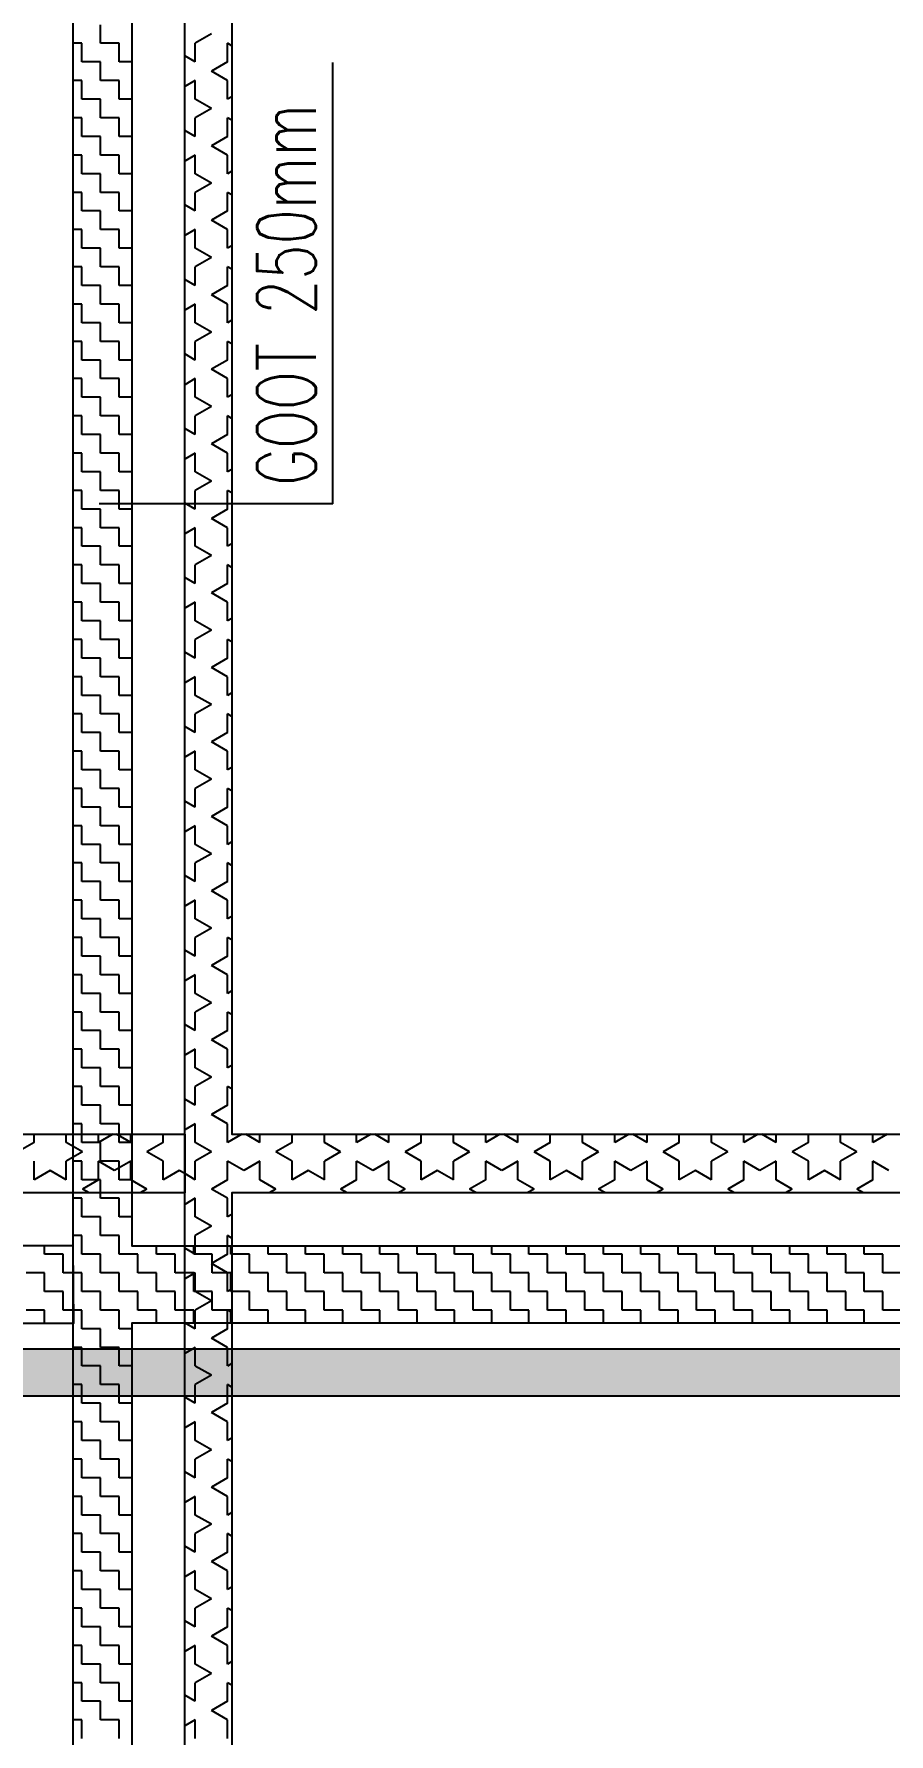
# Model space of a CAD drawing. Header units: millimetres. Extents: x -3262 to 112658, y 0 to 217318.
# Drawn here: x 99714 to 103357, y 57828 to 65072 of the extents above; entities that cross this region are included whole.
import ezdxf

# ---------------------------------------------------------------- set-up
doc = ezdxf.new("R2010")
doc.units = ezdxf.units.MM
doc.header["$LTSCALE"] = 100
doc.layers.add('EL6131--_ENERGIEBEDR (1996)', color=2, linetype='Continuous')
doc.layers.add('EL6131--_KG_D', color=3, linetype='Continuous')
doc.styles.add('CofelyArial', font='arial.ttf')
doc.styles.add('ROMANS', font='ROMANS', dxfattribs={"width": 0.7})

# ---------------------------------------------------------------- blocks, each defined once
blk = doc.blocks.new('*X54')
at = {"color": 0}
for p, q in [((34686.9, 24288.8), (34686.9, 24368.1)), ((34845.6, 24288.8), (34845.6, 24368.1)), ((34630.5, 24288.8), (34686.9, 24288.8)), ((34766.2, 24288.8), (34845.6, 24288.8)), ((34766.2, 24209.4), (34766.2, 24288.8)), ((34925, 24288.8), (34960.5, 24288.8)), ((34925, 24209.4), (34925, 24288.8)), ((34686.9, 24209.4), (34766.2, 24209.4)), ((34686.9, 24167), (34686.9, 24209.4)), ((34845.6, 24209.4), (34925, 24209.4)), ((34845.6, 24167), (34845.6, 24209.4)), ((32861.2, 24130), (32940.6, 24130)), ((32940.6, 24130), (32940.6, 24167)), ((33020, 24130), (33099.4, 24130)), ((33020, 24050.6), (33020, 24130)), ((33099.4, 24130), (33099.4, 24167)), ((33178.8, 24130), (33258.1, 24130)), ((33178.8, 24050.6), (33178.8, 24130)), ((33258.1, 24130), (33258.1, 24167)), ((33337.5, 24130), (33416.9, 24130)), ((33337.5, 24050.6), (33337.5, 24130)), ((33416.9, 24130), (33416.9, 24167)), ((33496.2, 24130), (33575.6, 24130)), ((33496.2, 24050.6), (33496.2, 24130)), ((33575.6, 24130), (33575.6, 24167)), ((33655, 24130), (33734.4, 24130)), ((33655, 24050.6), (33655, 24130)), ((33734.4, 24130), (33734.4, 24167)), ((33813.8, 24130), (33893.1, 24130)), ((33813.8, 24050.6), (33813.8, 24130)), ((33893.1, 24130), (33893.1, 24167)), ((33972.5, 24130), (34051.9, 24130)), ((33972.5, 24050.6), (33972.5, 24130)), ((34051.9, 24130), (34051.9, 24167)), ((34131.2, 24130), (34210.6, 24130)), ((34131.2, 24050.6), (34131.2, 24130)), ((34210.6, 24130), (34210.6, 24167)), ((34290, 24130), (34369.4, 24130)), ((34290, 24050.6), (34290, 24130)), ((34369.4, 24130), (34369.4, 24167)), ((34448.8, 24130), (34528.1, 24130)), ((34448.8, 24050.6), (34448.8, 24130)), ((34528.1, 24130), (34528.1, 24167)), ((34607.5, 24130), (34686.9, 24130)), ((34607.5, 24050.6), (34607.5, 24130)), ((34686.9, 24130), (34686.9, 24165.4)), ((34766.2, 24130), (34845.6, 24130)), ((34766.2, 24050.6), (34766.2, 24130)), ((34845.6, 24130), (34845.6, 24166.3)), ((34925, 24130), (35004.4, 24130)), ((34925, 24050.6), (34925, 24130)), ((35004.4, 24130), (35004.4, 24167)), ((35083.8, 24130), (35163.1, 24130)), ((35083.8, 24050.6), (35083.8, 24130)), ((35163.1, 24130), (35163.1, 24167)), ((35242.5, 24130), (35321.9, 24130)), ((35242.5, 24050.6), (35242.5, 24130)), ((35321.9, 24130), (35321.9, 24167)), ((35401.2, 24130), (35480.6, 24130)), ((35401.2, 24050.6), (35401.2, 24130)), ((35480.6, 24130), (35480.6, 24167)), ((35560, 24130), (35639.4, 24130)), ((35560, 24050.6), (35560, 24130)), ((35639.4, 24130), (35639.4, 24167)), ((35718.8, 24130), (35798.1, 24130)), ((35718.8, 24050.6), (35718.8, 24130)), ((35798.1, 24130), (35798.1, 24167)), ((35877.5, 24130), (35956.9, 24130)), ((35877.5, 24050.6), (35877.5, 24130)), ((35956.9, 24130), (35956.9, 24167)), ((36036.2, 24130), (36115.6, 24130)), ((36036.2, 24050.6), (36036.2, 24130)), ((36115.6, 24130), (36115.6, 24167)), ((36195, 24130), (36274.4, 24130)), ((36195, 24050.6), (36195, 24130)), ((36274.4, 24130), (36274.4, 24167)), ((36353.8, 24130), (36433.1, 24130)), ((36353.8, 24050.6), (36353.8, 24130)), ((36433.1, 24130), (36433.1, 24167)), ((36512.5, 24130), (36591.9, 24130)), ((36512.5, 24050.6), (36512.5, 24130)), ((36591.9, 24130), (36591.9, 24167)), ((36671.2, 24130), (36750.6, 24130)), ((36671.2, 24050.6), (36671.2, 24130)), ((36750.6, 24130), (36750.6, 24167)), ((36830, 24130), (36909.4, 24130)), ((36830, 24050.6), (36830, 24130)), ((36909.4, 24130), (36909.4, 24167)), ((36988.8, 24130), (37068.1, 24130)), ((36988.8, 24050.6), (36988.8, 24130)), ((37068.1, 24130), (37068.1, 24167)), ((37147.5, 24130), (37226.9, 24130)), ((37147.5, 24050.6), (37147.5, 24130)), ((37226.9, 24130), (37226.9, 24167)), ((37306.2, 24130), (37385.6, 24130)), ((37306.2, 24050.6), (37306.2, 24130)), ((37385.6, 24130), (37385.6, 24167)), ((37465, 24130), (37544.4, 24130)), ((37465, 24050.6), (37465, 24130)), ((37544.4, 24130), (37544.4, 24167)), ((37623.8, 24130), (37703.1, 24130)), ((37623.8, 24050.6), (37623.8, 24130)), ((37703.1, 24130), (37703.1, 24167)), ((37782.5, 24130), (37861.9, 24130)), ((37782.5, 24050.6), (37782.5, 24130)), ((37861.9, 24130), (37861.9, 24167)), ((37941.2, 24130), (38020.6, 24130)), ((37941.2, 24050.6), (37941.2, 24130)), ((38020.6, 24130), (38020.6, 24167)), ((38100, 24130), (38179.4, 24130)), ((38100, 24050.6), (38100, 24130)), ((38179.4, 24130), (38179.4, 24167)), ((38258.8, 24130), (38338.1, 24130)), ((38258.8, 24050.6), (38258.8, 24130)), ((38338.1, 24130), (38338.1, 24167)), ((38417.5, 24130), (38496.9, 24130)), ((38417.5, 24050.6), (38417.5, 24130)), ((38496.9, 24130), (38496.9, 24167)), ((38576.2, 24130), (38655.6, 24130)), ((38576.2, 24050.6), (38576.2, 24130)), ((38655.6, 24130), (38655.6, 24167)), ((38735, 24130), (38814.4, 24130)), ((38735, 24050.6), (38735, 24130)), ((38814.4, 24130), (38814.4, 24167)), ((38893.8, 24130), (38973.1, 24130)), ((38893.8, 24050.6), (38893.8, 24130)), ((38973.1, 24130), (38973.1, 24167)), ((39052.5, 24130), (39131.9, 24130)), ((39052.5, 24050.6), (39052.5, 24130)), ((39131.9, 24130), (39131.9, 24167)), ((39211.2, 24130), (39290.6, 24130)), ((39211.2, 24050.6), (39211.2, 24130)), ((39290.6, 24130), (39290.6, 24167)), ((39370, 24130), (39449.4, 24130)), ((39370, 24050.6), (39370, 24130)), ((39449.4, 24130), (39449.4, 24167)), ((39528.8, 24130), (39608.1, 24130)), ((39528.8, 24050.6), (39528.8, 24130)), ((39608.1, 24130), (39608.1, 24167)), ((39687.5, 24130), (39766.9, 24130)), ((39687.5, 24050.6), (39687.5, 24130)), ((39766.9, 24130), (39766.9, 24167)), ((39846.2, 24130), (39925.6, 24130)), ((39846.2, 24050.6), (39846.2, 24130)), ((39925.6, 24130), (39925.6, 24167)), ((40005, 24130), (40084.4, 24130)), ((40005, 24050.6), (40005, 24130)), ((40084.4, 24130), (40084.4, 24167)), ((32940.6, 24050.6), (33020, 24050.6)), ((32940.6, 23971.2), (32940.6, 24050.6)), ((33099.4, 24050.6), (33178.8, 24050.6)), ((33099.4, 23971.2), (33099.4, 24050.6)), ((33258.1, 24050.6), (33337.5, 24050.6)), ((33258.1, 23971.2), (33258.1, 24050.6)), ((33416.9, 24050.6), (33496.2, 24050.6)), ((33416.9, 23971.2), (33416.9, 24050.6)), ((33575.6, 24050.6), (33655, 24050.6)), ((33575.6, 23971.2), (33575.6, 24050.6)), ((33734.4, 24050.6), (33813.8, 24050.6)), ((33734.4, 23971.2), (33734.4, 24050.6)), ((33893.1, 24050.6), (33972.5, 24050.6)), ((33893.1, 23971.2), (33893.1, 24050.6)), ((34051.9, 24050.6), (34131.2, 24050.6)), ((34051.9, 23971.2), (34051.9, 24050.6)), ((34210.6, 24050.6), (34290, 24050.6)), ((34210.6, 23971.2), (34210.6, 24050.6)), ((34369.4, 24050.6), (34448.8, 24050.6)), ((34369.4, 23971.2), (34369.4, 24050.6)), ((34528.1, 24050.6), (34607.5, 24050.6)), ((34528.1, 23971.2), (34528.1, 24050.6)), ((34686.9, 24050.6), (34766.2, 24050.6)), ((34686.9, 23971.2), (34686.9, 24050.6)), ((34845.6, 24050.6), (34925, 24050.6)), ((34845.6, 23971.2), (34845.6, 24050.6)), ((35004.4, 24050.6), (35083.8, 24050.6)), ((35004.4, 23971.2), (35004.4, 24050.6)), ((35163.1, 24050.6), (35242.5, 24050.6)), ((35163.1, 23971.2), (35163.1, 24050.6)), ((35321.9, 24050.6), (35401.2, 24050.6)), ((35321.9, 23971.2), (35321.9, 24050.6)), ((35480.6, 24050.6), (35560, 24050.6)), ((35480.6, 23971.2), (35480.6, 24050.6)), ((35639.4, 24050.6), (35718.8, 24050.6)), ((35639.4, 23971.2), (35639.4, 24050.6)), ((35798.1, 24050.6), (35877.5, 24050.6)), ((35798.1, 23971.2), (35798.1, 24050.6)), ((35956.9, 24050.6), (36036.2, 24050.6)), ((35956.9, 23971.2), (35956.9, 24050.6)), ((36115.6, 24050.6), (36195, 24050.6)), ((36115.6, 23971.2), (36115.6, 24050.6)), ((36274.4, 24050.6), (36353.8, 24050.6)), ((36274.4, 23971.2), (36274.4, 24050.6)), ((36433.1, 24050.6), (36512.5, 24050.6)), ((36433.1, 23971.2), (36433.1, 24050.6)), ((36591.9, 24050.6), (36671.2, 24050.6)), ((36591.9, 23971.2), (36591.9, 24050.6)), ((36750.6, 24050.6), (36830, 24050.6)), ((36750.6, 23971.2), (36750.6, 24050.6)), ((36909.4, 24050.6), (36988.8, 24050.6)), ((36909.4, 23971.2), (36909.4, 24050.6)), ((37068.1, 24050.6), (37147.5, 24050.6)), ((37068.1, 23971.2), (37068.1, 24050.6)), ((37226.9, 24050.6), (37306.2, 24050.6)), ((37226.9, 23971.2), (37226.9, 24050.6)), ((37385.6, 24050.6), (37465, 24050.6)), ((37385.6, 23971.2), (37385.6, 24050.6)), ((37544.4, 24050.6), (37623.8, 24050.6)), ((37544.4, 23971.2), (37544.4, 24050.6)), ((37703.1, 24050.6), (37782.5, 24050.6)), ((37703.1, 23971.2), (37703.1, 24050.6)), ((37861.9, 24050.6), (37941.2, 24050.6)), ((37861.9, 23971.2), (37861.9, 24050.6)), ((38020.6, 24050.6), (38100, 24050.6)), ((38020.6, 23971.2), (38020.6, 24050.6)), ((38179.4, 24050.6), (38258.8, 24050.6)), ((38179.4, 23971.2), (38179.4, 24050.6)), ((38338.1, 24050.6), (38417.5, 24050.6)), ((38338.1, 23971.2), (38338.1, 24050.6)), ((38496.9, 24050.6), (38576.2, 24050.6)), ((38496.9, 23971.2), (38496.9, 24050.6)), ((38655.6, 24050.6), (38735, 24050.6)), ((38655.6, 23971.2), (38655.6, 24050.6)), ((38814.4, 24050.6), (38893.8, 24050.6)), ((38814.4, 23971.2), (38814.4, 24050.6)), ((38973.1, 24050.6), (39052.5, 24050.6)), ((38973.1, 23971.2), (38973.1, 24050.6)), ((39131.9, 24050.6), (39211.2, 24050.6)), ((39131.9, 23971.2), (39131.9, 24050.6)), ((39290.6, 24050.6), (39370, 24050.6)), ((39290.6, 23971.2), (39290.6, 24050.6)), ((39449.4, 24050.6), (39528.8, 24050.6)), ((39449.4, 23971.2), (39449.4, 24050.6)), ((39608.1, 24050.6), (39687.5, 24050.6)), ((39608.1, 23971.2), (39608.1, 24050.6)), ((39766.9, 24050.6), (39846.2, 24050.6)), ((39766.9, 23971.2), (39766.9, 24050.6)), ((39925.6, 24050.6), (40005, 24050.6)), ((39925.6, 23971.2), (39925.6, 24050.6)), ((40084.4, 24050.6), (40163.8, 24050.6)), ((40084.4, 23971.2), (40084.4, 24050.6)), ((32861.2, 23971.2), (32940.6, 23971.2)), ((33020, 23971.2), (33099.4, 23971.2)), ((33020, 23917), (33020, 23971.2)), ((33178.8, 23971.2), (33258.1, 23971.2)), ((33178.8, 23917), (33178.8, 23971.2)), ((33337.5, 23971.2), (33416.9, 23971.2)), ((33337.5, 23917), (33337.5, 23971.2)), ((33496.2, 23971.2), (33575.6, 23971.2)), ((33496.2, 23917), (33496.2, 23971.2)), ((33655, 23971.2), (33734.4, 23971.2)), ((33655, 23917), (33655, 23971.2)), ((33813.8, 23971.2), (33893.1, 23971.2)), ((33813.8, 23917), (33813.8, 23971.2)), ((33972.5, 23971.2), (34051.9, 23971.2)), ((33972.5, 23917), (33972.5, 23971.2)), ((34131.2, 23971.2), (34210.6, 23971.2)), ((34131.2, 23917), (34131.2, 23971.2)), ((34290, 23971.2), (34369.4, 23971.2)), ((34290, 23917), (34290, 23971.2)), ((34448.8, 23971.2), (34528.1, 23971.2)), ((34448.8, 23917), (34448.8, 23971.2)), ((34607.5, 23971.2), (34686.9, 23971.2)), ((34607.5, 23917), (34607.5, 23971.2)), ((34766.2, 23971.2), (34845.6, 23971.2)), ((34766.2, 23891.9), (34766.2, 23971.2)), ((34925, 23971.2), (35004.4, 23971.2)), ((34925, 23891.9), (34925, 23971.2)), ((35083.8, 23971.2), (35163.1, 23971.2)), ((35083.8, 23917), (35083.8, 23971.2)), ((35242.5, 23971.2), (35321.9, 23971.2)), ((35242.5, 23917), (35242.5, 23971.2)), ((35401.2, 23971.2), (35480.6, 23971.2)), ((35401.2, 23917), (35401.2, 23971.2)), ((35560, 23971.2), (35639.4, 23971.2)), ((35560, 23917), (35560, 23971.2)), ((35718.8, 23971.2), (35798.1, 23971.2)), ((35718.8, 23917), (35718.8, 23971.2)), ((35877.5, 23971.2), (35956.9, 23971.2)), ((35877.5, 23917), (35877.5, 23971.2)), ((36036.2, 23971.2), (36115.6, 23971.2)), ((36036.2, 23917), (36036.2, 23971.2)), ((36195, 23971.2), (36274.4, 23971.2)), ((36195, 23917), (36195, 23971.2)), ((36353.8, 23971.2), (36433.1, 23971.2)), ((36353.8, 23917), (36353.8, 23971.2)), ((36512.5, 23971.2), (36591.9, 23971.2)), ((36512.5, 23917), (36512.5, 23971.2)), ((36671.2, 23971.2), (36750.6, 23971.2)), ((36671.2, 23917), (36671.2, 23971.2)), ((36830, 23971.2), (36909.4, 23971.2)), ((36830, 23917), (36830, 23971.2)), ((36988.8, 23971.2), (37068.1, 23971.2)), ((36988.8, 23917), (36988.8, 23971.2)), ((37147.5, 23971.2), (37226.9, 23971.2)), ((37147.5, 23917), (37147.5, 23971.2)), ((37306.2, 23971.2), (37385.6, 23971.2)), ((37306.2, 23917), (37306.2, 23971.2)), ((37465, 23971.2), (37544.4, 23971.2)), ((37465, 23917), (37465, 23971.2)), ((37623.8, 23971.2), (37703.1, 23971.2)), ((37623.8, 23917), (37623.8, 23971.2)), ((37782.5, 23971.2), (37861.9, 23971.2)), ((37782.5, 23917), (37782.5, 23971.2)), ((37941.2, 23971.2), (38020.6, 23971.2)), ((37941.2, 23917), (37941.2, 23971.2)), ((38100, 23971.2), (38179.4, 23971.2)), ((38100, 23917), (38100, 23971.2)), ((38258.8, 23971.2), (38338.1, 23971.2)), ((38258.8, 23917), (38258.8, 23971.2)), ((38417.5, 23971.2), (38496.9, 23971.2)), ((38417.5, 23917), (38417.5, 23971.2)), ((38576.2, 23971.2), (38655.6, 23971.2)), ((38576.2, 23917), (38576.2, 23971.2)), ((38735, 23971.2), (38814.4, 23971.2)), ((38735, 23917), (38735, 23971.2)), ((38893.8, 23971.2), (38973.1, 23971.2)), ((38893.8, 23917), (38893.8, 23971.2)), ((39052.5, 23971.2), (39131.9, 23971.2)), ((39052.5, 23917), (39052.5, 23971.2)), ((39211.2, 23971.2), (39290.6, 23971.2)), ((39211.2, 23917), (39211.2, 23971.2)), ((39370, 23971.2), (39449.4, 23971.2)), ((39370, 23917), (39370, 23971.2)), ((39528.8, 23971.2), (39608.1, 23971.2)), ((39528.8, 23917), (39528.8, 23971.2)), ((39687.5, 23971.2), (39766.9, 23971.2)), ((39687.5, 23917), (39687.5, 23971.2)), ((39846.2, 23971.2), (39925.6, 23971.2)), ((39846.2, 23917), (39846.2, 23971.2)), ((40005, 23971.2), (40084.4, 23971.2)), ((40005, 23917), (40005, 23971.2)), ((34686.9, 23891.9), (34766.2, 23891.9)), ((34686.9, 23812.5), (34686.9, 23891.9)), ((34845.6, 23891.9), (34925, 23891.9)), ((34845.6, 23812.5), (34845.6, 23891.9)), ((34630.5, 23812.5), (34686.9, 23812.5)), ((34766.2, 23812.5), (34845.6, 23812.5)), ((34766.2, 23733.1), (34766.2, 23812.5)), ((34925, 23812.5), (34960.5, 23812.5)), ((34925, 23733.1), (34925, 23812.5)), ((34686.9, 23733.1), (34766.2, 23733.1)), ((34686.9, 23653.8), (34686.9, 23733.1)), ((34845.6, 23733.1), (34925, 23733.1)), ((34845.6, 23653.8), (34845.6, 23733.1)), ((34630.5, 23653.8), (34686.9, 23653.8)), ((34766.2, 23653.8), (34845.6, 23653.8)), ((34766.2, 23574.4), (34766.2, 23653.8)), ((34925, 23653.8), (34960.5, 23653.8)), ((34925, 23574.4), (34925, 23653.8)), ((34686.9, 23574.4), (34766.2, 23574.4)), ((34686.9, 23495), (34686.9, 23574.4)), ((34845.6, 23574.4), (34925, 23574.4)), ((34845.6, 23495), (34845.6, 23574.4)), ((34630.5, 23495), (34686.9, 23495)), ((34766.2, 23495), (34845.6, 23495)), ((34766.2, 23415.6), (34766.2, 23495)), ((34925, 23495), (34960.5, 23495)), ((34925, 23415.6), (34925, 23495)), ((34686.9, 23415.6), (34766.2, 23415.6)), ((34686.9, 23336.2), (34686.9, 23415.6)), ((34845.6, 23415.6), (34925, 23415.6)), ((34845.6, 23336.2), (34845.6, 23415.6)), ((34630.5, 23336.2), (34686.9, 23336.2)), ((34766.2, 23336.2), (34845.6, 23336.2)), ((34766.2, 23256.9), (34766.2, 23336.2)), ((34925, 23336.2), (34960.5, 23336.2)), ((34925, 23256.9), (34925, 23336.2)), ((34686.9, 23256.9), (34766.2, 23256.9)), ((34686.9, 23177.5), (34686.9, 23256.9)), ((34845.6, 23256.9), (34925, 23256.9)), ((34845.6, 23177.5), (34845.6, 23256.9)), ((34630.5, 23177.5), (34686.9, 23177.5)), ((34766.2, 23177.5), (34845.6, 23177.5)), ((34766.2, 23098.1), (34766.2, 23177.5)), ((34925, 23177.5), (34960.5, 23177.5)), ((34925, 23098.1), (34925, 23177.5)), ((34686.9, 23098.1), (34766.2, 23098.1)), ((34686.9, 23018.8), (34686.9, 23098.1)), ((34845.6, 23098.1), (34925, 23098.1)), ((34845.6, 23018.8), (34845.6, 23098.1)), ((34630.5, 23018.8), (34686.9, 23018.8)), ((34766.2, 23018.8), (34845.6, 23018.8)), ((34766.2, 22939.4), (34766.2, 23018.8)), ((34925, 23018.8), (34960.5, 23018.8)), ((34925, 22939.4), (34925, 23018.8)), ((34686.9, 22939.4), (34766.2, 22939.4)), ((34686.9, 22860), (34686.9, 22939.4)), ((34845.6, 22939.4), (34925, 22939.4)), ((34845.6, 22860), (34845.6, 22939.4)), ((34630.5, 22860), (34686.9, 22860)), ((34766.2, 22860), (34845.6, 22860)), ((34766.2, 22780.6), (34766.2, 22860)), ((34925, 22860), (34960.5, 22860)), ((34925, 22780.6), (34925, 22860)), ((34686.9, 22780.6), (34766.2, 22780.6)), ((34686.9, 22701.2), (34686.9, 22780.6)), ((34845.6, 22780.6), (34925, 22780.6)), ((34845.6, 22701.2), (34845.6, 22780.6)), ((34630.5, 22701.2), (34686.9, 22701.2)), ((34766.2, 22701.2), (34845.6, 22701.2)), ((34766.2, 22621.9), (34766.2, 22701.2)), ((34925, 22701.2), (34960.5, 22701.2)), ((34925, 22621.9), (34925, 22701.2)), ((34686.9, 22621.9), (34766.2, 22621.9)), ((34686.9, 22542.5), (34686.9, 22621.9)), ((34845.6, 22621.9), (34925, 22621.9)), ((34845.6, 22542.5), (34845.6, 22621.9)), ((34630.5, 22542.5), (34686.9, 22542.5)), ((34766.2, 22542.5), (34845.6, 22542.5)), ((34766.2, 22463.1), (34766.2, 22542.5)), ((34925, 22542.5), (34960.5, 22542.5)), ((34925, 22463.1), (34925, 22542.5)), ((34686.9, 22463.1), (34766.2, 22463.1)), ((34686.9, 22383.8), (34686.9, 22463.1)), ((34845.6, 22463.1), (34925, 22463.1)), ((34845.6, 22383.8), (34845.6, 22463.1)), ((34630.5, 22383.8), (34686.9, 22383.8)), ((34766.2, 22383.8), (34845.6, 22383.8)), ((34766.2, 22304.4), (34766.2, 22383.8)), ((34925, 22383.8), (34960.5, 22383.8)), ((34925, 22304.4), (34925, 22383.8)), ((34686.9, 22304.4), (34766.2, 22304.4)), ((34686.9, 22225), (34686.9, 22304.4)), ((34845.6, 22304.4), (34925, 22304.4)), ((34845.6, 22225), (34845.6, 22304.4)), ((34630.5, 22225), (34686.9, 22225)), ((34766.2, 22225), (34845.6, 22225)), ((34766.2, 22145.6), (34766.2, 22225)), ((34925, 22225), (34960.5, 22225)), ((34925, 22145.6), (34925, 22225)), ((34686.9, 22145.6), (34766.2, 22145.6)), ((34686.9, 22066.2), (34686.9, 22145.6)), ((34845.6, 22145.6), (34925, 22145.6)), ((34845.6, 22066.2), (34845.6, 22145.6)), ((34630.5, 22066.2), (34686.9, 22066.2)), ((34766.2, 22066.2), (34845.6, 22066.2)), ((34766.2, 21986.9), (34766.2, 22066.2)), ((34925, 22066.2), (34960.5, 22066.2)), ((34925, 21986.9), (34925, 22066.2)), ((34686.9, 21986.9), (34766.2, 21986.9)), ((34686.9, 21907.5), (34686.9, 21986.9)), ((34845.6, 21986.9), (34925, 21986.9)), ((34845.6, 21907.5), (34845.6, 21986.9)), ((34630.5, 21907.5), (34686.9, 21907.5)), ((34766.2, 21907.5), (34845.6, 21907.5)), ((34766.2, 21828.1), (34766.2, 21907.5)), ((34925, 21907.5), (34960.5, 21907.5)), ((34925, 21828.1), (34925, 21907.5)), ((34686.9, 21828.1), (34766.2, 21828.1)), ((34686.9, 21748.8), (34686.9, 21828.1)), ((34845.6, 21828.1), (34925, 21828.1)), ((34845.6, 21748.8), (34845.6, 21828.1)), ((34630.5, 21748.8), (34686.9, 21748.8)), ((34766.2, 21748.8), (34845.6, 21748.8)), ((34766.2, 21669.4), (34766.2, 21748.8)), ((34925, 21748.8), (34960.5, 21748.8)), ((34925, 21669.4), (34925, 21748.8)), ((34686.9, 21669.4), (34766.2, 21669.4)), ((34686.9, 21590), (34686.9, 21669.4)), ((34845.6, 21669.4), (34925, 21669.4)), ((34845.6, 21590), (34845.6, 21669.4)), ((34630.5, 21590), (34686.9, 21590)), ((34766.2, 21590), (34845.6, 21590)), ((34766.2, 21510.6), (34766.2, 21590)), ((34925, 21590), (34960.5, 21590)), ((34925, 21510.6), (34925, 21590)), ((34686.9, 21510.6), (34766.2, 21510.6)), ((34686.9, 21431.2), (34686.9, 21510.6)), ((34845.6, 21510.6), (34925, 21510.6)), ((34845.6, 21431.2), (34845.6, 21510.6)), ((34630.5, 21431.2), (34686.9, 21431.2)), ((34766.2, 21431.2), (34845.6, 21431.2)), ((34766.2, 21351.9), (34766.2, 21431.2)), ((34925, 21431.2), (34960.5, 21431.2)), ((34925, 21351.9), (34925, 21431.2)), ((34686.9, 21351.9), (34766.2, 21351.9)), ((34686.9, 21272.5), (34686.9, 21351.9)), ((34845.6, 21351.9), (34925, 21351.9)), ((34845.6, 21272.5), (34845.6, 21351.9)), ((34630.5, 21272.5), (34686.9, 21272.5)), ((34766.2, 21272.5), (34845.6, 21272.5)), ((34766.2, 21193.1), (34766.2, 21272.5)), ((34925, 21272.5), (34960.5, 21272.5)), ((34925, 21193.1), (34925, 21272.5)), ((34686.9, 21193.1), (34766.2, 21193.1)), ((34686.9, 21113.8), (34686.9, 21193.1)), ((34845.6, 21193.1), (34925, 21193.1)), ((34845.6, 21113.8), (34845.6, 21193.1)), ((34630.5, 21113.8), (34686.9, 21113.8)), ((34766.2, 21113.8), (34845.6, 21113.8)), ((34766.2, 21034.4), (34766.2, 21113.8)), ((34925, 21113.8), (34960.5, 21113.8)), ((34925, 21034.4), (34925, 21113.8)), ((34686.9, 21034.4), (34766.2, 21034.4)), ((34686.9, 20955), (34686.9, 21034.4)), ((34845.6, 21034.4), (34925, 21034.4)), ((34845.6, 20955), (34845.6, 21034.4)), ((34630.5, 20955), (34686.9, 20955)), ((34766.2, 20955), (34845.6, 20955)), ((34766.2, 20875.6), (34766.2, 20955)), ((34925, 20955), (34960.5, 20955)), ((34925, 20875.6), (34925, 20955)), ((34686.9, 20875.6), (34766.2, 20875.6)), ((34686.9, 20796.2), (34686.9, 20875.6)), ((34845.6, 20875.6), (34925, 20875.6)), ((34845.6, 20796.2), (34845.6, 20875.6)), ((34630.5, 20796.2), (34686.9, 20796.2)), ((34766.2, 20796.2), (34845.6, 20796.2)), ((34766.2, 20716.9), (34766.2, 20796.2)), ((34925, 20796.2), (34960.5, 20796.2)), ((34925, 20716.9), (34925, 20796.2)), ((34686.9, 20716.9), (34766.2, 20716.9)), ((34686.9, 20637.5), (34686.9, 20716.9)), ((34845.6, 20716.9), (34925, 20716.9)), ((34845.6, 20637.5), (34845.6, 20716.9))]:
    blk.add_line(p, q, dxfattribs=at)
blk = doc.blocks.new('*X59')
at = {"color": 0}
for p, q in [((35401.2, 24334.2), (35361.6, 24403)), ((35242.5, 24334.2), (35321.9, 24334.2)), ((35282.2, 24265.5), (35242.5, 24334.2)), ((35242.5, 24196.8), (35282.2, 24265.5)), ((35401.2, 24334.2), (35436.1, 24334.2)), ((35242.5, 24196.7), (35321.9, 24196.7)), ((35361.6, 24128), (35321.9, 24196.7)), ((35361.6, 24128), (35401.2, 24196.8)), ((35401.2, 24196.7), (35436.1, 24196.7)), ((35186.1, 24099.1), (35202.8, 24128)), ((35242.5, 24059.3), (35202.8, 24128)), ((35242.5, 24059.3), (35321.9, 24059.3)), ((35282.2, 23990.5), (35321.9, 24059.3)), ((35401.2, 24059.3), (35436.1, 24059.3)), ((35436.1, 23998.9), (35401.2, 24059.3)), ((35321.9, 23921.8), (35282.2, 23990.5)), ((35401.2, 23921.8), (35436.1, 23982.2)), ((35202.8, 23853), (35242.5, 23921.8)), ((35242.5, 23921.8), (35321.9, 23921.8)), ((35401.2, 23921.8), (35436.1, 23921.8)), ((35202.8, 23853), (35186.1, 23882)), ((35321.9, 23784.3), (35361.6, 23853)), ((35401.2, 23784.3), (35361.6, 23853)), ((35242.5, 23784.3), (35321.9, 23784.3)), ((35282.2, 23715.6), (35242.5, 23784.3)), ((35401.2, 23784.3), (35436.1, 23784.3)), ((32940.6, 23646.8), (32914.9, 23691.4)), ((33020, 23646.8), (33045.7, 23691.4)), ((33258.1, 23646.8), (33232.4, 23691.4)), ((33337.5, 23646.8), (33363.2, 23691.4)), ((33575.6, 23646.8), (33549.9, 23691.4)), ((33655, 23646.8), (33680.7, 23691.4)), ((33893.1, 23646.8), (33867.4, 23691.4)), ((33972.5, 23646.8), (33998.2, 23691.4)), ((34210.6, 23646.8), (34184.9, 23691.4)), ((34290, 23646.8), (34315.7, 23691.4)), ((34528.1, 23646.8), (34502.4, 23691.4)), ((34607.5, 23646.8), (34633.2, 23691.4)), ((34845.6, 23646.8), (34819.9, 23691.4)), ((34925, 23646.8), (34950.7, 23691.4)), ((35163.1, 23646.8), (35137.4, 23691.4)), ((35242.5, 23646.8), (35268.2, 23691.4)), ((35268.2, 23691.4), (35282.2, 23715.6)), ((35480.6, 23646.8), (35454.9, 23691.4)), ((35560, 23646.8), (35585.7, 23691.4)), ((35798.1, 23646.8), (35772.4, 23691.4)), ((35877.5, 23646.8), (35903.2, 23691.4)), ((36115.6, 23646.8), (36089.9, 23691.4)), ((36195, 23646.8), (36220.7, 23691.4)), ((36433.1, 23646.8), (36407.4, 23691.4)), ((36512.5, 23646.8), (36538.2, 23691.4)), ((36750.6, 23646.8), (36724.9, 23691.4)), ((36830, 23646.8), (36855.7, 23691.4)), ((37068.1, 23646.8), (37042.4, 23691.4)), ((37147.5, 23646.8), (37173.2, 23691.4)), ((37385.6, 23646.8), (37359.9, 23691.4)), ((37465, 23646.8), (37490.7, 23691.4)), ((37703.1, 23646.8), (37677.4, 23691.4)), ((37782.5, 23646.8), (37808.2, 23691.4)), ((38020.6, 23646.8), (37994.9, 23691.4)), ((38100, 23646.8), (38125.7, 23691.4)), ((38338.1, 23646.8), (38312.4, 23691.4)), ((38417.5, 23646.8), (38443.2, 23691.4)), ((38655.6, 23646.8), (38629.9, 23691.4)), ((38735, 23646.8), (38760.7, 23691.4)), ((38973.1, 23646.8), (38947.4, 23691.4)), ((39052.5, 23646.8), (39078.2, 23691.4)), ((39290.6, 23646.8), (39264.9, 23691.4)), ((39370, 23646.8), (39395.7, 23691.4)), ((39608.1, 23646.8), (39582.4, 23691.4)), ((39687.5, 23646.8), (39713.2, 23691.4)), ((39925.6, 23646.8), (39899.9, 23691.4)), ((40005, 23646.8), (40030.7, 23691.4)), ((32861.2, 23646.8), (32940.6, 23646.8)), ((33020, 23646.8), (33099.4, 23646.8)), ((33139.1, 23578.1), (33099.4, 23646.8)), ((33139.1, 23578.1), (33178.7, 23646.8)), ((33178.8, 23646.8), (33258.1, 23646.8)), ((33337.5, 23646.8), (33416.9, 23646.8)), ((33456.6, 23578.1), (33416.9, 23646.8)), ((33456.6, 23578.1), (33496.2, 23646.8)), ((33496.2, 23646.8), (33575.6, 23646.8)), ((33655, 23646.8), (33734.4, 23646.8)), ((33774.1, 23578.1), (33734.4, 23646.8)), ((33774.1, 23578.1), (33813.7, 23646.8)), ((33813.8, 23646.8), (33893.1, 23646.8)), ((33972.5, 23646.8), (34051.9, 23646.8)), ((34091.6, 23578.1), (34051.9, 23646.8)), ((34091.6, 23578.1), (34131.2, 23646.8)), ((34131.2, 23646.8), (34210.6, 23646.8)), ((34290, 23646.8), (34369.4, 23646.8)), ((34409.1, 23578.1), (34369.4, 23646.8)), ((34409.1, 23578.1), (34448.7, 23646.8)), ((34448.8, 23646.8), (34528.1, 23646.8)), ((34607.5, 23646.8), (34686.9, 23646.8)), ((34726.6, 23578.1), (34686.9, 23646.8)), ((34726.6, 23578.1), (34766.2, 23646.8)), ((34766.2, 23646.8), (34845.6, 23646.8)), ((34925, 23646.8), (35004.4, 23646.8)), ((35044.1, 23578.1), (35004.4, 23646.8)), ((35044.1, 23578.1), (35083.7, 23646.8)), ((35083.8, 23646.8), (35163.1, 23646.8)), ((35242.5, 23646.8), (35321.9, 23646.8)), ((35361.6, 23578.1), (35321.9, 23646.8)), ((35361.6, 23578.1), (35401.2, 23646.8)), ((35401.2, 23646.8), (35480.6, 23646.8)), ((35560, 23646.8), (35639.4, 23646.8)), ((35679.1, 23578.1), (35639.4, 23646.8)), ((35679.1, 23578.1), (35718.7, 23646.8)), ((35718.8, 23646.8), (35798.1, 23646.8)), ((35877.5, 23646.8), (35956.9, 23646.8)), ((35996.6, 23578.1), (35956.9, 23646.8)), ((35996.6, 23578.1), (36036.2, 23646.8)), ((36036.2, 23646.8), (36115.6, 23646.8)), ((36195, 23646.8), (36274.4, 23646.8)), ((36314.1, 23578.1), (36274.4, 23646.8)), ((36314.1, 23578.1), (36353.7, 23646.8)), ((36353.8, 23646.8), (36433.1, 23646.8)), ((36512.5, 23646.8), (36591.9, 23646.8)), ((36631.6, 23578.1), (36591.9, 23646.8)), ((36631.6, 23578.1), (36671.2, 23646.8)), ((36671.2, 23646.8), (36750.6, 23646.8)), ((36830, 23646.8), (36909.4, 23646.8)), ((36949.1, 23578.1), (36909.4, 23646.8)), ((36949.1, 23578.1), (36988.7, 23646.8)), ((36988.8, 23646.8), (37068.1, 23646.8)), ((37147.5, 23646.8), (37226.9, 23646.8)), ((37266.6, 23578.1), (37226.9, 23646.8)), ((37266.6, 23578.1), (37306.2, 23646.8)), ((37306.2, 23646.8), (37385.6, 23646.8)), ((37465, 23646.8), (37544.4, 23646.8)), ((37584.1, 23578.1), (37544.4, 23646.8)), ((37584.1, 23578.1), (37623.7, 23646.8)), ((37623.8, 23646.8), (37703.1, 23646.8)), ((37782.5, 23646.8), (37861.9, 23646.8)), ((37901.6, 23578.1), (37861.9, 23646.8)), ((37901.6, 23578.1), (37941.2, 23646.8)), ((37941.2, 23646.8), (38020.6, 23646.8)), ((38100, 23646.8), (38179.4, 23646.8)), ((38219.1, 23578.1), (38179.4, 23646.8)), ((38219.1, 23578.1), (38258.7, 23646.8)), ((38258.8, 23646.8), (38338.1, 23646.8)), ((38417.5, 23646.8), (38496.9, 23646.8)), ((38536.6, 23578.1), (38496.9, 23646.8)), ((38536.6, 23578.1), (38576.2, 23646.8)), ((38576.2, 23646.8), (38655.6, 23646.8)), ((38735, 23646.8), (38814.4, 23646.8)), ((38854.1, 23578.1), (38814.4, 23646.8)), ((38854.1, 23578.1), (38893.7, 23646.8)), ((38893.8, 23646.8), (38973.1, 23646.8)), ((39052.5, 23646.8), (39131.9, 23646.8)), ((39171.6, 23578.1), (39131.9, 23646.8)), ((39171.6, 23578.1), (39211.2, 23646.8)), ((39211.2, 23646.8), (39290.6, 23646.8)), ((39370, 23646.8), (39449.4, 23646.8)), ((39489.1, 23578.1), (39449.4, 23646.8)), ((39489.1, 23578.1), (39528.7, 23646.8)), ((39528.8, 23646.8), (39608.1, 23646.8)), ((39687.5, 23646.8), (39766.9, 23646.8)), ((39806.6, 23578.1), (39766.9, 23646.8)), ((39806.6, 23578.1), (39846.2, 23646.8)), ((39846.2, 23646.8), (39925.6, 23646.8)), ((40005, 23646.8), (40084.4, 23646.8)), ((40124.1, 23578.1), (40084.4, 23646.8)), ((32940.6, 23509.3), (32980.3, 23578.1)), ((33020, 23509.3), (32980.3, 23578.1)), ((33258.1, 23509.3), (33297.8, 23578.1)), ((33337.5, 23509.3), (33297.8, 23578.1)), ((33575.6, 23509.3), (33615.3, 23578.1)), ((33655, 23509.3), (33615.3, 23578.1)), ((33893.1, 23509.3), (33932.8, 23578.1)), ((33972.5, 23509.3), (33932.8, 23578.1)), ((34210.6, 23509.3), (34250.3, 23578.1)), ((34290, 23509.3), (34250.3, 23578.1)), ((34528.1, 23509.3), (34567.8, 23578.1)), ((34607.5, 23509.3), (34567.8, 23578.1)), ((34845.6, 23509.3), (34885.3, 23578.1)), ((34925, 23509.3), (34885.3, 23578.1)), ((35163.1, 23509.3), (35202.8, 23578.1)), ((35242.5, 23509.3), (35202.8, 23578.1)), ((35480.6, 23509.3), (35520.3, 23578.1)), ((35560, 23509.3), (35520.3, 23578.1)), ((35798.1, 23509.3), (35837.8, 23578.1)), ((35877.5, 23509.3), (35837.8, 23578.1)), ((36115.6, 23509.3), (36155.3, 23578.1)), ((36195, 23509.3), (36155.3, 23578.1)), ((36433.1, 23509.3), (36472.8, 23578.1)), ((36512.5, 23509.3), (36472.8, 23578.1)), ((36750.6, 23509.3), (36790.3, 23578.1)), ((36830, 23509.3), (36790.3, 23578.1)), ((37068.1, 23509.3), (37107.8, 23578.1)), ((37147.5, 23509.3), (37107.8, 23578.1)), ((37385.6, 23509.3), (37425.3, 23578.1)), ((37465, 23509.3), (37425.3, 23578.1)), ((37703.1, 23509.3), (37742.8, 23578.1)), ((37782.5, 23509.3), (37742.8, 23578.1)), ((38020.6, 23509.3), (38060.3, 23578.1)), ((38100, 23509.3), (38060.3, 23578.1)), ((38338.1, 23509.3), (38377.8, 23578.1)), ((38417.5, 23509.3), (38377.8, 23578.1)), ((38655.6, 23509.3), (38695.3, 23578.1)), ((38735, 23509.3), (38695.3, 23578.1)), ((38973.1, 23509.3), (39012.8, 23578.1)), ((39052.5, 23509.3), (39012.8, 23578.1)), ((39290.6, 23509.3), (39330.3, 23578.1)), ((39370, 23509.3), (39330.3, 23578.1)), ((39608.1, 23509.3), (39647.8, 23578.1)), ((39687.5, 23509.3), (39647.8, 23578.1)), ((39925.6, 23509.3), (39965.3, 23578.1)), ((40005, 23509.3), (39965.3, 23578.1)), ((32861.2, 23509.3), (32940.6, 23509.3)), ((33020, 23509.3), (33099.4, 23509.3)), ((33089, 23491.4), (33099.4, 23509.3)), ((33189.1, 23491.4), (33178.7, 23509.3)), ((33178.8, 23509.3), (33258.1, 23509.3)), ((33337.5, 23509.3), (33416.9, 23509.3)), ((33406.5, 23491.4), (33416.9, 23509.3)), ((33496.2, 23509.3), (33575.6, 23509.3)), ((33506.6, 23491.4), (33496.2, 23509.3)), ((33655, 23509.3), (33734.4, 23509.3)), ((33724, 23491.4), (33734.4, 23509.3)), ((33824.1, 23491.4), (33813.7, 23509.3)), ((33813.8, 23509.3), (33893.1, 23509.3)), ((33972.5, 23509.3), (34051.9, 23509.3)), ((34041.5, 23491.4), (34051.9, 23509.3)), ((34131.2, 23509.3), (34210.6, 23509.3)), ((34141.6, 23491.4), (34131.2, 23509.3)), ((34290, 23509.3), (34369.4, 23509.3)), ((34359, 23491.4), (34369.4, 23509.3)), ((34459.1, 23491.4), (34448.7, 23509.3)), ((34448.8, 23509.3), (34528.1, 23509.3)), ((34607.5, 23509.3), (34686.9, 23509.3)), ((34676.5, 23491.4), (34686.9, 23509.3)), ((34766.2, 23509.3), (34845.6, 23509.3)), ((34776.6, 23491.4), (34766.2, 23509.3)), ((34925, 23509.3), (35004.4, 23509.3)), ((34994, 23491.4), (35004.4, 23509.3)), ((35094.1, 23491.4), (35083.7, 23509.3)), ((35083.8, 23509.3), (35163.1, 23509.3)), ((35242.5, 23509.3), (35321.9, 23509.3)), ((35282.2, 23440.6), (35321.9, 23509.3)), ((35401.2, 23509.3), (35480.6, 23509.3)), ((35436.1, 23449), (35401.2, 23509.3)), ((35560, 23509.3), (35639.4, 23509.3)), ((35629, 23491.4), (35639.4, 23509.3)), ((35729.1, 23491.4), (35718.7, 23509.3)), ((35718.8, 23509.3), (35798.1, 23509.3)), ((35877.5, 23509.3), (35956.9, 23509.3)), ((35946.5, 23491.4), (35956.9, 23509.3)), ((36036.2, 23509.3), (36115.6, 23509.3)), ((36046.6, 23491.4), (36036.2, 23509.3)), ((36195, 23509.3), (36274.4, 23509.3)), ((36264, 23491.4), (36274.4, 23509.3)), ((36364.1, 23491.4), (36353.7, 23509.3)), ((36353.8, 23509.3), (36433.1, 23509.3)), ((36512.5, 23509.3), (36591.9, 23509.3)), ((36581.5, 23491.4), (36591.9, 23509.3)), ((36671.2, 23509.3), (36750.6, 23509.3)), ((36681.6, 23491.4), (36671.2, 23509.3)), ((36830, 23509.3), (36909.4, 23509.3)), ((36899, 23491.4), (36909.4, 23509.3)), ((36999.1, 23491.4), (36988.7, 23509.3)), ((36988.8, 23509.3), (37068.1, 23509.3)), ((37147.5, 23509.3), (37226.9, 23509.3)), ((37216.5, 23491.4), (37226.9, 23509.3)), ((37306.2, 23509.3), (37385.6, 23509.3)), ((37316.6, 23491.4), (37306.2, 23509.3)), ((37465, 23509.3), (37544.4, 23509.3)), ((37534, 23491.4), (37544.4, 23509.3)), ((37634.1, 23491.4), (37623.7, 23509.3)), ((37623.8, 23509.3), (37703.1, 23509.3)), ((37782.5, 23509.3), (37861.9, 23509.3)), ((37851.5, 23491.4), (37861.9, 23509.3)), ((37941.2, 23509.3), (38020.6, 23509.3)), ((37951.6, 23491.4), (37941.2, 23509.3)), ((38100, 23509.3), (38179.4, 23509.3)), ((38169, 23491.4), (38179.4, 23509.3)), ((38269.1, 23491.4), (38258.7, 23509.3)), ((38258.8, 23509.3), (38338.1, 23509.3)), ((38417.5, 23509.3), (38496.9, 23509.3)), ((38486.5, 23491.4), (38496.9, 23509.3)), ((38576.2, 23509.3), (38655.6, 23509.3)), ((38586.6, 23491.4), (38576.2, 23509.3)), ((38735, 23509.3), (38814.4, 23509.3)), ((38804, 23491.4), (38814.4, 23509.3)), ((38904.1, 23491.4), (38893.7, 23509.3)), ((38893.8, 23509.3), (38973.1, 23509.3)), ((39052.5, 23509.3), (39131.9, 23509.3)), ((39121.5, 23491.4), (39131.9, 23509.3)), ((39211.2, 23509.3), (39290.6, 23509.3)), ((39221.6, 23491.4), (39211.2, 23509.3)), ((39370, 23509.3), (39449.4, 23509.3)), ((39439, 23491.4), (39449.4, 23509.3)), ((39539.1, 23491.4), (39528.7, 23509.3)), ((39528.8, 23509.3), (39608.1, 23509.3)), ((39687.5, 23509.3), (39766.9, 23509.3)), ((39756.5, 23491.4), (39766.9, 23509.3)), ((39846.2, 23509.3), (39925.6, 23509.3)), ((39856.6, 23491.4), (39846.2, 23509.3)), ((40005, 23509.3), (40084.4, 23509.3)), ((40074, 23491.4), (40084.4, 23509.3)), ((35321.9, 23371.9), (35282.2, 23440.6)), ((35401.2, 23371.9), (35436.1, 23432.2)), ((35202.8, 23303.1), (35186.1, 23332)), ((35202.8, 23303.1), (35242.5, 23371.9)), ((35242.5, 23371.9), (35321.9, 23371.9)), ((35401.2, 23371.9), (35436.1, 23371.9)), ((35321.9, 23234.4), (35361.6, 23303.1)), ((35401.2, 23234.4), (35361.6, 23303.1)), ((35242.5, 23234.4), (35321.9, 23234.4)), ((35282.2, 23165.6), (35242.5, 23234.4)), ((35401.2, 23234.4), (35436.1, 23234.4)), ((35242.5, 23096.9), (35282.2, 23165.6)), ((35242.5, 23096.9), (35321.9, 23096.9)), ((35361.6, 23028.2), (35321.9, 23096.9)), ((35361.6, 23028.2), (35401.2, 23096.9)), ((35401.2, 23096.9), (35436.1, 23096.9)), ((35186.1, 22999.2), (35202.8, 23028.2)), ((35242.5, 22959.4), (35202.8, 23028.2)), ((35242.5, 22959.4), (35321.9, 22959.4)), ((35282.2, 22890.7), (35321.9, 22959.4)), ((35321.9, 22821.9), (35282.2, 22890.7)), ((35401.2, 22959.4), (35436.1, 22959.4)), ((35436.1, 22899), (35401.2, 22959.4)), ((35202.8, 22753.2), (35242.5, 22821.9)), ((35242.5, 22821.9), (35321.9, 22821.9)), ((35401.2, 22821.9), (35436.1, 22882.3)), ((35401.2, 22821.9), (35436.1, 22821.9)), ((35202.8, 22753.2), (35186.1, 22782.1)), ((35321.9, 22684.5), (35361.6, 22753.2)), ((35401.2, 22684.4), (35361.6, 22753.2)), ((35242.5, 22684.4), (35321.9, 22684.4)), ((35282.2, 22615.7), (35242.5, 22684.4)), ((35401.2, 22684.4), (35436.1, 22684.4)), ((35242.5, 22547), (35282.2, 22615.7)), ((35242.5, 22547), (35321.9, 22547)), ((35361.6, 22478.2), (35321.9, 22547)), ((35361.6, 22478.2), (35401.2, 22547)), ((35401.2, 22547), (35436.1, 22547)), ((35186.1, 22449.3), (35202.8, 22478.2)), ((35242.5, 22409.5), (35202.8, 22478.2)), ((35242.5, 22409.5), (35321.9, 22409.5)), ((35282.2, 22340.8), (35321.9, 22409.5)), ((35401.2, 22409.5), (35436.1, 22409.5)), ((35436.1, 22349.1), (35401.2, 22409.5)), ((35321.9, 22272), (35282.2, 22340.7)), ((35401.2, 22272), (35436.1, 22332.4)), ((35202.8, 22203.3), (35242.5, 22272)), ((35242.5, 22272), (35321.9, 22272)), ((35401.2, 22272), (35436.1, 22272)), ((35202.8, 22203.3), (35186.1, 22232.2)), ((35321.9, 22134.5), (35361.6, 22203.3)), ((35401.2, 22134.5), (35361.6, 22203.3)), ((35242.5, 22134.5), (35321.9, 22134.5)), ((35282.2, 22065.8), (35242.5, 22134.5)), ((35401.2, 22134.5), (35436.1, 22134.5)), ((35242.5, 21997), (35282.2, 22065.8)), ((35242.5, 21997), (35321.9, 21997)), ((35361.6, 21928.3), (35321.9, 21997)), ((35361.6, 21928.3), (35401.2, 21997)), ((35401.2, 21997), (35436.1, 21997)), ((35186.1, 21899.4), (35202.8, 21928.3)), ((35242.5, 21859.6), (35202.8, 21928.3)), ((35242.5, 21859.6), (35321.9, 21859.6)), ((35282.2, 21790.8), (35321.9, 21859.6)), ((35401.2, 21859.6), (35436.1, 21859.6)), ((35436.1, 21799.2), (35401.2, 21859.6)), ((35321.9, 21722.1), (35282.2, 21790.8)), ((35401.2, 21722.1), (35436.1, 21782.5)), ((35202.8, 21653.3), (35186.1, 21682.3)), ((35202.8, 21653.3), (35242.5, 21722.1)), ((35242.5, 21722.1), (35321.9, 21722.1)), ((35401.2, 21722.1), (35436.1, 21722.1)), ((35321.9, 21584.6), (35361.6, 21653.3)), ((35401.2, 21584.6), (35361.6, 21653.3)), ((35242.5, 21584.6), (35321.9, 21584.6)), ((35282.2, 21515.9), (35242.5, 21584.6)), ((35242.5, 21447.1), (35282.2, 21515.9)), ((35401.2, 21584.6), (35436.1, 21584.6)), ((35242.5, 21447.1), (35321.9, 21447.1)), ((35361.6, 21378.4), (35321.9, 21447.1)), ((35361.6, 21378.4), (35401.2, 21447.1)), ((35401.2, 21447.1), (35436.1, 21447.1)), ((35186.1, 21349.4), (35202.8, 21378.4)), ((35242.5, 21309.6), (35202.8, 21378.4)), ((35242.5, 21309.6), (35321.9, 21309.6)), ((35282.2, 21240.9), (35321.9, 21309.6)), ((35401.2, 21309.6), (35436.1, 21309.6)), ((35436.1, 21249.3), (35401.2, 21309.6)), ((35321.9, 21172.2), (35282.2, 21240.9)), ((35401.2, 21172.2), (35436.1, 21232.5)), ((35202.8, 21103.4), (35242.5, 21172.2)), ((35242.5, 21172.2), (35321.9, 21172.2)), ((35401.2, 21172.2), (35436.1, 21172.2)), ((35202.8, 21103.4), (35186.1, 21132.3)), ((35321.9, 21034.7), (35361.6, 21103.4)), ((35401.2, 21034.7), (35361.6, 21103.4)), ((35242.5, 21034.7), (35321.9, 21034.7)), ((35282.2, 20965.9), (35242.5, 21034.7)), ((35401.2, 21034.7), (35436.1, 21034.7)), ((35242.5, 20897.2), (35282.2, 20965.9)), ((35242.5, 20897.2), (35321.9, 20897.2)), ((35361.6, 20828.4), (35321.9, 20897.2)), ((35361.6, 20828.5), (35401.2, 20897.2)), ((35401.2, 20897.2), (35436.1, 20897.2)), ((35186.1, 20799.5), (35202.8, 20828.5)), ((35242.5, 20759.7), (35202.8, 20828.4)), ((35242.5, 20759.7), (35321.9, 20759.7)), ((35282.2, 20691), (35321.9, 20759.7)), ((35401.2, 20759.7), (35436.1, 20759.7)), ((35436.1, 20699.3), (35401.2, 20759.7))]:
    blk.add_line(p, q, dxfattribs=at)
blk = doc.blocks.new('*U147')
at = {"color": 0, "linetype": 'Continuous'}
for p, q in [((0, 100, -2730), (11650.8, 100, -2730)), ((0, -100, -2730), (11650.8, -100, -2730))]:
    blk.add_line(p, q, dxfattribs=at)
at = {"color": 1, "style": 'CofelyArial'}
for tag, p in [('POSITIONCODE', (103173, 59669.4, 2730)), ('CODE', (97348, 59369.4, 2730)), ('SECTIONCODE', (97348, 59369.4, 2730))]:
    blk.add_attdef(tag, p, '', height=1.8, dxfattribs=at)

msp = doc.modelspace()

# ---------------------------------------------------------------- hatches: boundary and pattern name
at = {"layer": 'EL6131--_ENERGIEBEDR (1996)', "linetype": 'Continuous'}
h = msp.add_hatch(dxfattribs=at)
h.set_pattern_fill('STARS', color=1, scale=25)
h.set_pattern_definition([(0, (-37894.94, -25900.56), (0, 137.48153), [79.375, -79.375]), (60, (-37894.94, -25900.56), (-119.0625, 68.74077), [79.375, -79.375]), (120, (-37855.26, -25831.82), (-119.0625, -68.74077), [79.375, -79.375])])
h.paths.add_polyline_path([(108998.9, 59469.4), (97348.3, 59469.4), (95559.9, 61257.9), (91320.4, 61257.9), (91320.4, 62913.3), (90172.5, 62913.3), (90172.5, 62713.3), (91120.4, 62713.3), (91120.4, 61057.9), (95477, 61057.9), (97265.5, 59269.4), (109198.9, 59269.4), (109198.9, 80588.3), (108998.9, 80588.3)])

# ---------------------------------------------------------------- linework, layer by layer
at = {"layer": 'EL6131--_ENERGIEBEDR (1996)', "color": 1, "linetype": 'Continuous'}
for q in [(100987.9, 64950.8), (99992.1, 63069.2)]:
    msp.add_line((100987.9, 63069.2), q, dxfattribs=at)
at = {"layer": 'EL6131--_ENERGIEBEDR (1996)'}
msp.add_lwpolyline([(99881.1, 57693.6), (99881.1, 71929), (99881.1, 72179), (100131.1, 72179), (100131.1, 71929), (100131.1, 59911.5), (100131.1, 59908), (107712.7, 59908), (107712.7, 60080.8), (107832.7, 60080.8), (107832.7, 59960.8), (107832.7, 59578), (100131.1, 59578), (100131.1, 55130.8)], dxfattribs=at)
at = {"layer": 'EL6131--_ENERGIEBEDR (1996)', "color": 2, "linetype": 'Continuous'}
msp.add_lwpolyline([(100356.7, 55130.8), (100356.7, 57843.6), (100356.7, 58093.6), (100356.7, 71929), (100131.1, 71929), (100131.1, 72179), (100303.9, 72179), (100556.7, 72179), (100556.7, 60383.6), (107712.7, 60383.6), (107832.7, 60383.6), (107832.7, 60080.8), (107712.7, 60080.8), (107712.7, 60133.6), (100556.7, 60133.6), (100556.7, 51937.7)], dxfattribs=at)
at = {"layer": 'EL6131--_ENERGIEBEDR (1996)'}
for points in [[(100356.7, 60133.6), (98375.9, 60133.6), (98375.9, 57843.6), (96719.3, 57843.6), (96719.3, 58812.3), (97022.7, 58812.3), (97022.7, 58093.6), (98175.9, 58093.6), (98175.9, 60383.6), (100356.7, 60383.6)], [(99881.1, 59908), (97700.3, 59908), (97700.3, 57693.6), (96825, 57693.6), (96825, 57289), (97950.3, 57289), (97950.3, 59578), (99883.1, 59578)]]:
    msp.add_lwpolyline(points, close=True, dxfattribs=at)

# ---------------------------------------------------------------- block references
at = {"layer": 'EL6131--_ENERGIEBEDR (1996)', "color": 1, "linetype": 'Continuous', "rotation": 90}
for name in ['*X59', '*X54']:
    msp.add_blockref(name, (124048.1, 24947.5), dxfattribs=at)
at = {"layer": 'EL6131--_KG_D', "linetype": 'Continuous'}
msp.add_blockref('*U147', (97348, 59369.4, 2730), dxfattribs=at)

# ---------------------------------------------------------------- texts
at = {"layer": 'EL6131--_ENERGIEBEDR (1996)', "color": 1, "linetype": 'Continuous', "style": 'ROMANS', "width": 0.7}
msp.add_text('GOOT 250mm', height=250, rotation=90, dxfattribs=at).set_placement((100914.4, 63147.2))

doc.saveas('drawing.dxf')
